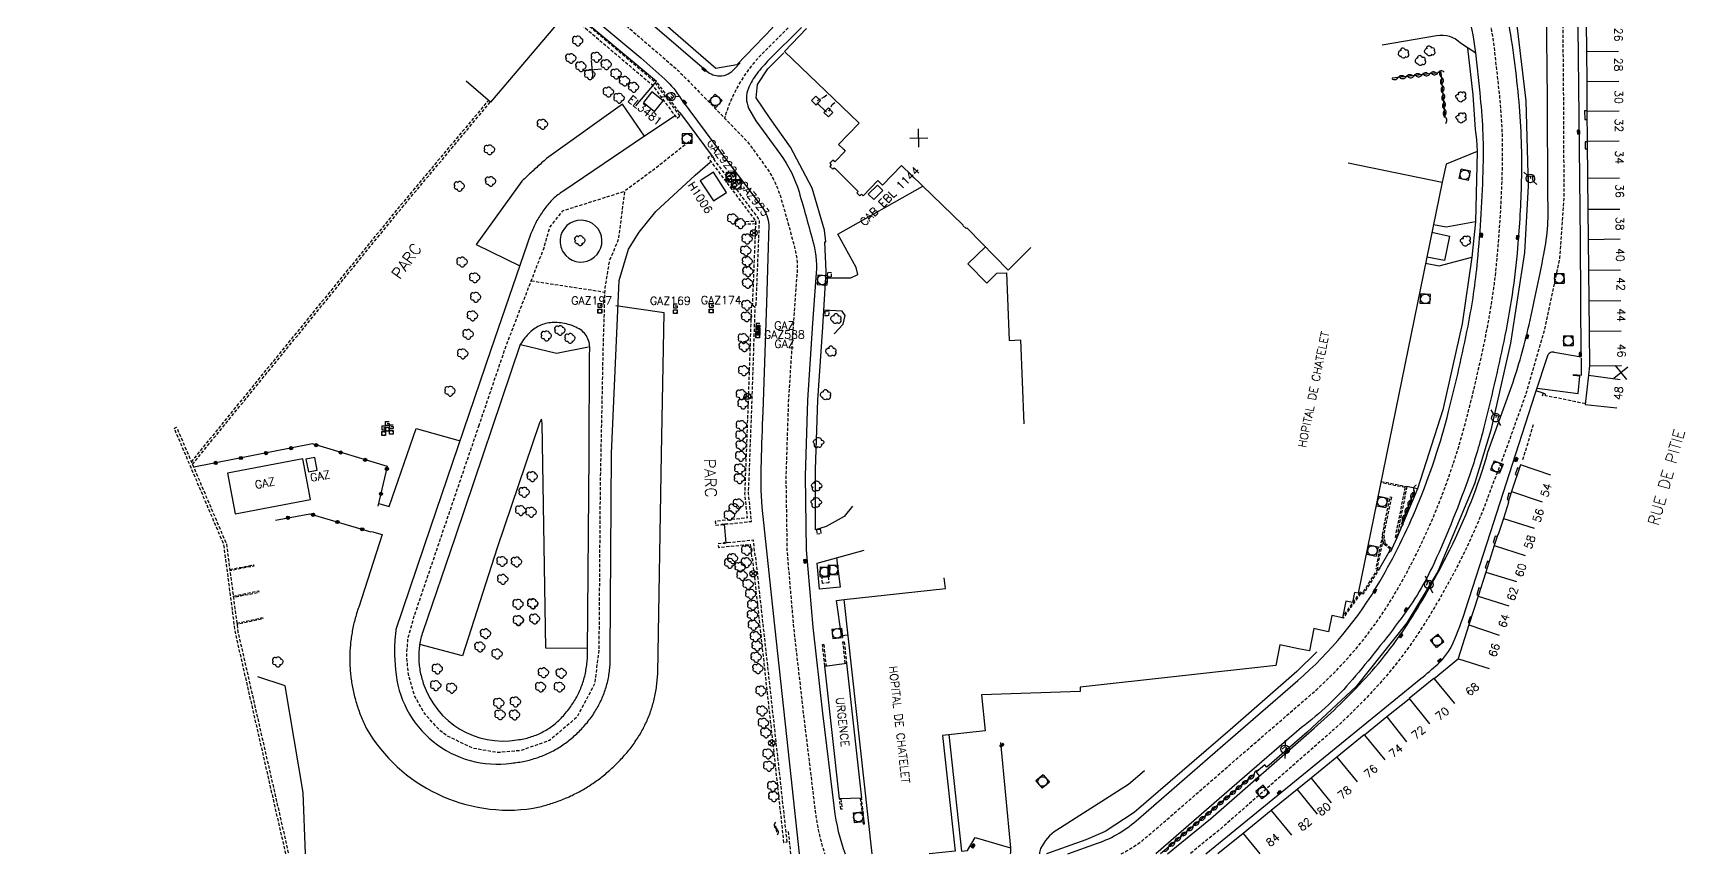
# Model space of a CAD drawing. Header units: millimetres. Extents: x 160000 to 161000, y 121000 to 122000.
# Drawn here: x 160486.1 to 160744.1, y 121000 to 121128.2 of the extents above; entities that cross this region are included whole.
import ezdxf
from ezdxf.enums import TextEntityAlignment as Align

# ---------------------------------------------------------------- set-up
doc = ezdxf.new("R2010")
doc.units = ezdxf.units.MM
doc.linetypes.add('DASHED', pattern=[0.75, 0.5, -0.25])
doc.layers.get('0').update_dxf_attribs({"linetype": 'CONTINUOUS'})
for name, color, linetype in [('W0001', 6, 'DASHED'), ('W0008', 7, 'CONTINUOUS'), ('W0100', 7, 'CONTINUOUS'), ('W0105', 7, 'CONTINUOUS'), ('W0112', 1, 'DASHED'), ('W0300', 7, 'CONTINUOUS'), ('W0302', 3, 'CONTINUOUS'), ('W0310', 3, 'CONTINUOUS'), ('W0322', 7, 'CONTINUOUS'), ('W0334', 7, 'CONTINUOUS'), ('W0400', 7, 'CONTINUOUS'), ('W0412', 7, 'CONTINUOUS'), ('W0420', 7, 'CONTINUOUS'), ('W0469', 7, 'CONTINUOUS'), ('W0471', 7, 'CONTINUOUS'), ('W0984', 7, 'CONTINUOUS'), ('W0989', 7, 'CONTINUOUS'), ('W0991', 7, 'CONTINUOUS'), ('W1102', 7, 'CONTINUOUS')]:
    doc.layers.add(name, color=color, linetype=linetype)
doc.styles.get("Standard").update_dxf_attribs({"font": 'romans.shx', "width": 0.85})

# ---------------------------------------------------------------- blocks, each defined once
blk = doc.blocks.new('T400')
for p, q in [((-0.15, 0.3), (0.15, 0.3)), ((-0.15, -0.25), (-0.15, 0.3)), ((-0.15, 0.15), (0.15, 0.15)), ((-0.15, 0), (0.15, 0)), ((0.15, 0.3), (0.15, -0.25)), ((-0.15, -0.15), (0.15, -0.15)), ((-0.15, -0.25), (-0.15, -0.3)), ((-0.15, -0.3), (0.15, -0.3)), ((0.15, -0.3), (0.15, -0.25))]:
    blk.add_line(p, q)
blk = doc.blocks.new('T420')
for p, q in [((0.75, 0.75), (-0.75, 0.75)), ((-0.75, 0.75), (-0.75, -0.75)), ((0.75, 0.75), (0.75, -0.75)), ((0.75, -0.75), (-0.75, -0.75))]:
    blk.add_line(p, q)
blk.add_ellipse((0, 0), major_axis=(-0.53, 0.53), ratio=1, start_param=3.926991, end_param=10.210176)
blk = doc.blocks.new('T471')
for p, q in [((-0.333334, 0.333334), (-0.333334, -0.333334)), ((-0.333334, 0.333334), (0.333334, 0.333334)), ((-0.333334, 0), (0, 0)), ((0.500001, 0.500001), (1.000002, 1.000002)), ((-0.500001, -0.500001), (-1.000002, -1.000002)), ((-0.333334, -0.333334), (0.333334, -0.333334))]:
    blk.add_line(p, q)
blk.add_ellipse((0, 0), major_axis=(0.471405, 0.471405), ratio=1, start_param=5.4977871438, end_param=11.780972451)
blk = doc.blocks.new('T300')
for p, q in [((-0.8, 0.51), (-0.86, 0.34)), ((-0.86, 0.34), (-0.86, 0.17)), ((-0.86, 0.17), (-0.74, 0.06)), ((-0.69, 0.63), (-0.8, 0.51)), ((-0.8, -0.06), (-0.74, 0.06)), ((-0.74, 0.06), (-0.69, 0.11)), ((-0.57, 0.69), (-0.69, 0.63)), ((-0.46, 0.69), (-0.57, 0.69)), ((-0.29, 0.63), (-0.46, 0.69)), ((-0.29, 0.63), (-0.17, 0.74)), ((-0.23, 0.57), (-0.29, 0.63)), ((-0.17, 0.74), (-0.06, 0.8)), ((-0.06, 0.8), (0.06, 0.8)), ((0.06, 0.8), (0.23, 0.74)), ((0.23, 0.74), (0.34, 0.63)), ((0.34, 0.63), (0.4, 0.51)), ((0.46, 0.46), (0.34, 0.46)), ((0.4, 0.51), (0.4, 0.46)), ((0.57, 0.4), (0.46, 0.46)), ((0.57, 0.4), (0.69, 0.29)), ((0.69, 0.29), (0.74, 0.17)), ((0.74, 0.06), (0.69, -0.17)), ((0.74, 0.17), (0.74, 0.06)), ((-0.8, -0.17), (-0.8, -0.06)), ((-0.8, -0.23), (-0.8, -0.17)), ((-0.74, -0.34), (-0.8, -0.23)), ((-0.69, -0.4), (-0.74, -0.34)), ((-0.51, -0.46), (-0.69, -0.4)), ((-0.4, -0.46), (-0.51, -0.46)), ((-0.4, -0.46), (-0.34, -0.46)), ((-0.34, -0.46), (-0.34, -0.4)), ((-0.34, -0.51), (-0.34, -0.46)), ((-0.29, -0.63), (-0.34, -0.51)), ((-0.17, -0.74), (-0.29, -0.63)), ((-0.06, -0.8), (-0.17, -0.74)), ((0.06, -0.8), (-0.06, -0.8)), ((0.17, -0.74), (0.06, -0.8)), ((0.23, -0.69), (0.17, -0.74)), ((0.29, -0.46), (0.23, -0.46)), ((0.29, -0.63), (0.23, -0.69)), ((0.46, -0.4), (0.29, -0.46)), ((0.34, -0.51), (0.29, -0.63)), ((0.34, -0.51), (0.34, -0.46)), ((0.57, -0.34), (0.46, -0.4)), ((0.63, -0.29), (0.57, -0.34)), ((0.69, -0.17), (0.63, -0.29))]:
    blk.add_line(p, q)
blk = doc.blocks.new('t112o')
at = {"color": 0, "linetype": 'Continuous'}
for p, q in [((-0.5, 0.5), (0.5, 0.5)), ((-0.5, -0.5), (-0.5, 0.5)), ((0.5, 0.5), (0.5, -0.5)), ((0.5, -0.5), (-0.5, -0.5))]:
    blk.add_line(p, q, dxfattribs=at)
blk = doc.blocks.new('t310o')
at = {"color": 0, "linetype": 'Continuous'}
for centre, start, end in [((-0.5, 0.38), 216.8699, 323.1304), ((0.5, -0.37), 36.8699, 143.1303)]:
    blk.add_arc(centre, 0.625, start, end, dxfattribs=at)
blk = doc.blocks.new('t991o')
at = {"color": 0, "linetype": 'Continuous'}
for p, q in [((-1, 1), (1, -1)), ((-1, -1), (1, 1))]:
    blk.add_line(p, q, dxfattribs=at)
blk = doc.blocks.new('t105o')
for p, q in [((-0.5, 0), (0.5, 0)), ((0.5, 0), (0.2, 0.1)), ((0.5, 0), (0.2, -0.1))]:
    blk.add_line(p, q)
blk = doc.blocks.new('t322o')
at = {"color": 0, "linetype": 'Continuous'}
for radius in [0.25, 0.15]:
    blk.add_circle((0, 0), radius, dxfattribs=at)
blk = doc.blocks.new('T412')
for p, q in [((-0.3, 1.2), (0.3, 1.2)), ((-0.3, 1.2), (-0.3, 0.6)), ((-0.3, 0.6), (0.3, 0.6)), ((-0.3, 0.3), (0.3, 0.3)), ((-0.3, -0.3), (-0.3, 0.3)), ((0, 0.9), (0.3, 0.9)), ((0.3, 0.9), (0.3, 0.6)), ((0.3, 0.3), (0.3, -0.3)), ((0.3, -0.3), (-0.3, -0.3))]:
    blk.add_line(p, q)
blk.add_ellipse((0, 0), major_axis=(0.212, 0.212), ratio=1, start_param=5.497787, end_param=11.780972)
blk = doc.blocks.new('T469')
at = {"color": 0, "linetype": 'Continuous', "flags": 128}
for points in [[(-0.35, 0.35), (0.35, -0.35)], [(-0.35, -0.35), (0.35, 0.35)]]:
    blk.add_lwpolyline(points, dxfattribs=at)
at = {"color": 0, "linetype": 'Continuous'}
blk.add_circle((0, 0), 0.5, dxfattribs=at)

msp = doc.modelspace()

# ---------------------------------------------------------------- linework, layer by layer
at = {"layer": 'W0001', "flags": 128}
for points in [[(160443.77, 121261.17), (160464.8, 121237.69), (160474.97, 121226.32), (160484.96, 121215.12), (160487.13, 121212.84), (160501.08, 121198.28), (160505.15, 121194.08, 0.033485), (160513.23, 121186, 0.000445), (160519.44, 121180.58), (160529.63, 121171.71), (160541.06, 121161.91), (160556.38, 121148.7), (160572.85, 121134.42), (160586.83, 121122.35), (160597.64, 121111.26), (160600.4, 121107.48, -0.085968), (160602.85, 121102.52, -0.007452), (160605.06, 121094.56, -0.093795), (160605.36, 121090.3), (160604.85, 121083.12), (160604.06, 121071.01), (160603.66, 121059), (160603.83, 121047.34), (160604.88, 121035.12), (160606.42, 121021.66), (160608.23, 121006.75, 0.050021), (160609.74, 121000, 0.145849)], [(160656.02, 121000, 0.064891), (160660.73, 121003.25), (160675.05, 121015.7), (160685.6, 121024.83, 0.082781), (160699.02, 121041.02, 0.034048), (160705.1, 121053.33, 0.034994), (160710.09, 121068.35, 0.013626), (160713.16, 121081.84, 0.025405), (160714.69, 121092.27, 0.017379), (160715.6, 121107.34, 0.034644), (160715.08, 121119.17), (160714.39, 121125.4, 0.06619), (160711.46, 121137.31, 0.023705), (160708.03, 121144.97, 0.009923)], [(160724.54, 121144.42), (160724.99, 121131.42), (160725.11, 121117.96), (160725.18, 121102.78), (160724.53, 121093.19), (160722.01, 121081.33), (160719.2, 121071.7), (160715.71, 121061.96), (160713.82, 121057.09, -0.030489), (160709.34, 121046.51, -0.024252), (160703.39, 121035.9, -0.04608), (160695.85, 121026, -0.027069), (160687.62, 121017.97), (160671.43, 121003.79), (160666.77, 121000)], [(160605.09, 121130.07), (160600.06, 121125.04, 0.127401), (160594.09, 121114.9, 0.063052)]]:
    msp.add_lwpolyline(points, format="xyb", dxfattribs=at)
for points in [[(160589.1, 121111.64), (160582.79, 121106.68), (160578.47, 121103.49)], [(160563.89, 121089.5), (160575.36, 121087.75)]]:
    msp.add_lwpolyline(points, dxfattribs=at)
msp.add_lwpolyline([(160555.7, 121066.81), (160559.97, 121079.36), (160565.89, 121094.67), (160566.78, 121097.83), (160568.82, 121100.45), (160578.47, 121103.49), (160577.49, 121095.96), (160576.07, 121092.57), (160575.38, 121088.38), (160575.09, 121079.02), (160574.65, 121057.67), (160574.51, 121039.92), (160574.45, 121031.94), (160573.79, 121026.55), (160571, 121021.33), (160566.75, 121017.71), (160562.23, 121016.14), (160558.64, 121015.83), (160554.75, 121016.51), (160550.69, 121018.45), (160549.52, 121019.37), (160547.14, 121022.03), (160545.63, 121024.76), (160544.7, 121028.07), (160544.43, 121030.97), (160544.64, 121033.67), (160545.62, 121037.17), (160547.59, 121042.96), (160549.66, 121049.06), (160552.91, 121058.61)], close=True, dxfattribs=at)
at = {"layer": 'W0008', "flags": 128}
for points in [[(160558.86, 121187.11), (160543.19, 121172.89), (160539.11, 121168.91, 0.207259), (160538.8, 121168.17, 0.228542), (160539.31, 121167.17), (160558.24, 121150.84), (160574.7, 121136.57), (160591.29, 121122.25, 0.179293), (160593.33, 121121.49, 0.238276), (160595.67, 121122.67), (160596.53, 121123.53)], [(160513.56, 121155.39), (160517.07, 121160.75), (160521.17, 121166.21), (160524.32, 121169.95, -0.180883), (160525.37, 121170.54, -0.236429), (160526.36, 121170.22), (160554.52, 121146.55), (160569.41, 121134.05), (160581.01, 121124.31), (160584.73, 121120.99, -0.074718), (160587.31, 121117.87), (160593.63, 121109.37), (160599.96, 121100.99, -0.147283), (160600.98, 121098.22), (160600.87, 121093.02), (160600.64, 121086.05), (160600.05, 121069.02, 0.000343), (160599.78, 121061.21, 0.024558), (160599.89, 121054.16), (160601.66, 121037.56), (160604.43, 121012.12), (160605.74, 121000, 0.083755)], [(160669.27, 121000), (160693.01, 121019.36), (160702.85, 121027.39, 0.012118), (160705.49, 121029.65, 0.106864), (160707.88, 121032.97, 0.025866), (160709.82, 121038.1), (160713.73, 121050.22), (160717.69, 121062.5), (160720.71, 121071.87), (160722.75, 121077.98, -0.250188), (160723.16, 121078.37, -0.13013), (160723.69, 121078.38), (160727.91, 121077.63), (160727.76, 121095.79), (160727.6, 121115.18), (160727.27, 121143.12), (160727.19, 121147.28, 0.087624), (160726.6, 121150.24), (160725.23, 121155.91)], [(160647.69, 121000), (160652.36, 121001.67, 0.098125), (160658.74, 121005.49), (160673.09, 121017.97), (160683.64, 121027.1, 0.082781), (160696.43, 121042.53, 0.034048), (160702.33, 121054.47, 0.034994), (160707.19, 121069.09, 0.013626), (160710.22, 121082.43, 0.025405), (160711.7, 121092.56, 0.017379), (160712.6, 121107.41, 0.034661), (160712.09, 121118.83), (160711.41, 121125.08, 0.06619), (160708.66, 121136.22, 0.025907)], [(160713.33, 121062.73), (160716.84, 121072.54, 0.029455), (160719.58, 121081.89, 0.008506), (160722.07, 121093.67, 0.062414), (160722.68, 121102.7), (160722.61, 121117.94), (160722.49, 121132.1, 0.123507), (160721.84, 121134.6, 0.25668), (160719.56, 121136.06, 0.208153), (160716.97, 121135.13, 0.192559), (160715.98, 121133.01), (160716.45, 121130.31, -0.020017), (160718.13, 121117.47, -0.028989), (160718.54, 121105.04, -0.015178), (160717.95, 121094.66, -0.030269), (160715.79, 121080.04, -0.009743), (160712.7, 121066.65, -0.022373), (160710.49, 121059.26, -0.023598), (160704.92, 121045.43, -0.053234), (160699.78, 121036.78, -0.015335), (160692.15, 121027.22, -0.055574), (160684.22, 121019.74), (160675.29, 121012.02), (160661.44, 121000, 0.188735)], [(160606.09, 121129.06), (160601.06, 121124.04, 0.033285), (160599.13, 121121.83, 0.063052), (160597.81, 121119.56, 0.207626), (160597.84, 121116.46), (160598.99, 121114.5), (160602.82, 121109.24, -0.085968), (160605.72, 121103.37, -0.007452), (160607.96, 121095.32, -0.092511), (160608.35, 121090.02), (160607.84, 121082.91), (160607.05, 121070.86), (160606.66, 121058.97), (160606.83, 121047.49), (160607.86, 121035.41), (160609.4, 121022.01), (160611.2, 121007.11, 0.057952), (160612.92, 121000, 0.144504)], [(160586.36, 121115.27), (160581.57, 121112.11), (160568.84, 121103.46), (160568.64, 121103.33), (160568.43, 121103.2), (160568.23, 121103.05), (160568.04, 121102.91), (160567.85, 121102.76), (160567.66, 121102.6), (160567.48, 121102.44), (160567.3, 121102.28), (160567.13, 121102.11), (160566.96, 121101.93), (160566.79, 121101.75), (160566.63, 121101.57), (160566.47, 121101.38), (160566.31, 121101.19), (160566.15, 121100.99), (160566, 121100.79), (160565.85, 121100.59), (160565.71, 121100.39), (160565.57, 121100.18), (160565.43, 121099.97), (160565.29, 121099.76), (160565.16, 121099.55), (160565.03, 121099.34), (160564.91, 121099.12), (160564.78, 121098.91), (160564.67, 121098.69), (160564.55, 121098.47), (160564.44, 121098.24), (160564.33, 121098.02), (160564.23, 121097.79), (160564.12, 121097.56), (160564.03, 121097.33), (160563.93, 121097.1), (160563.84, 121096.87), (160557.6, 121078.7), (160548.16, 121051.03), (160542.75, 121035.05), (160542.72, 121034.8), (160542.69, 121034.55), (160542.66, 121034.29), (160542.64, 121034.04), (160542.61, 121033.78), (160542.59, 121033.53), (160542.58, 121033.28), (160542.56, 121033.02), (160542.55, 121032.77), (160542.54, 121032.52), (160542.53, 121032.27), (160542.53, 121032.02), (160542.53, 121031.77), (160542.53, 121031.51), (160542.53, 121031.26), (160542.54, 121031.01), (160542.55, 121030.76), (160542.56, 121030.51), (160542.57, 121030.26), (160542.59, 121030.02), (160542.61, 121029.77), (160542.63, 121029.52), (160542.65, 121029.27), (160542.68, 121029.02), (160542.71, 121028.77, 0.435655), (160560.8, 121014.18), (160561.07, 121014.21), (160561.33, 121014.24), (160561.59, 121014.27), (160561.85, 121014.31), (160562.11, 121014.35), (160562.36, 121014.4), (160562.62, 121014.45), (160562.87, 121014.5), (160563.12, 121014.55), (160563.37, 121014.61), (160563.62, 121014.67), (160563.86, 121014.74), (160564.11, 121014.81), (160564.35, 121014.88), (160564.59, 121014.96), (160564.83, 121015.03), (160565.06, 121015.12), (160565.3, 121015.2), (160565.53, 121015.29), (160565.76, 121015.38), (160565.99, 121015.48), (160566.22, 121015.58), (160566.45, 121015.68), (160566.67, 121015.78), (160566.9, 121015.89), (160567.12, 121016), (160567.34, 121016.12), (160567.55, 121016.24), (160567.77, 121016.36), (160567.98, 121016.49), (160568.2, 121016.62), (160568.41, 121016.75), (160568.62, 121016.88), (160568.82, 121017.02), (160569.03, 121017.17), (160569.23, 121017.31), (160569.43, 121017.46), (160569.64, 121017.61), (160569.83, 121017.77), (160570.03, 121017.93), (160570.23, 121018.09), (160570.42, 121018.26), (160570.61, 121018.43), (160570.8, 121018.6), (160570.99, 121018.77), (160571.18, 121018.95), (160571.36, 121019.14), (160571.54, 121019.32), (160571.72, 121019.51), (160571.9, 121019.7), (160572.08, 121019.9), (160572.26, 121020.1), (160572.43, 121020.3), (160572.6, 121020.5), (160572.77, 121020.71), (160572.93, 121020.92), (160573.09, 121021.12), (160573.24, 121021.33), (160573.39, 121021.54), (160573.54, 121021.75), (160573.68, 121021.97), (160573.82, 121022.18), (160573.95, 121022.4), (160574.08, 121022.61), (160574.21, 121022.83), (160574.33, 121023.05), (160574.45, 121023.27), (160574.57, 121023.5), (160574.68, 121023.72), (160574.79, 121023.94), (160574.89, 121024.17), (160574.99, 121024.4), (160575.09, 121024.63), (160575.18, 121024.86), (160575.27, 121025.09), (160575.35, 121025.32), (160575.43, 121025.56), (160575.51, 121025.79), (160575.58, 121026.03), (160575.65, 121026.27), (160575.72, 121026.51), (160575.78, 121026.75), (160575.84, 121027), (160575.89, 121027.24), (160575.94, 121027.49), (160575.99, 121027.73), (160576.03, 121027.98), (160576.07, 121028.23), (160576.1, 121028.48), (160576.13, 121028.73), (160576.16, 121028.99), (160576.18, 121029.24), (160576.2, 121029.5), (160576.21, 121029.76), (160576.23, 121030.02), (160576.23, 121030.28), (160576.24, 121030.54), (160576.24, 121030.8), (160576.23, 121031.07), (160576.22, 121031.33), (160576.42, 121062.54), (160577.6, 121089.55), (160579.1, 121094.46), (160580.73, 121097.08), (160583.36, 121100.31), (160589.5, 121105.99), (160591.84, 121108.02)], [(160538.92, 121050.35), (160540.58, 121049.89), (160536.94, 121038.56), (160536.85, 121038.31), (160536.77, 121038.06), (160536.69, 121037.81), (160536.61, 121037.56), (160536.54, 121037.31), (160536.47, 121037.06), (160536.4, 121036.81), (160536.33, 121036.56), (160536.27, 121036.31), (160536.2, 121036.06), (160536.14, 121035.81), (160536.09, 121035.56), (160536.04, 121035.31), (160535.98, 121035.06), (160535.94, 121034.8), (160535.89, 121034.55), (160535.85, 121034.3), (160535.81, 121034.05), (160535.77, 121033.8), (160535.74, 121033.55), (160535.71, 121033.3), (160535.68, 121033.05), (160535.65, 121032.8), (160535.63, 121032.55), (160535.61, 121032.3), (160535.59, 121032.05), (160535.57, 121031.8), (160535.56, 121031.55), (160535.55, 121031.3), (160535.54, 121031.05), (160535.54, 121030.8), (160535.54, 121030.55), (160535.54, 121030.3), (160535.54, 121030.05), (160535.55, 121029.8), (160535.55, 121029.55), (160535.57, 121029.3), (160535.58, 121029.05), (160535.6, 121028.79), (160535.62, 121028.54), (160535.64, 121028.29), (160535.66, 121028.04), (160535.69, 121027.79), (160535.72, 121027.54), (160535.76, 121027.29), (160535.79, 121027.04), (160535.83, 121026.79), (160535.87, 121026.54), (160535.92, 121026.29), (160535.96, 121026.04), (160536.01, 121025.79), (160536.06, 121025.54), (160536.12, 121025.29), (160536.18, 121025.04), (160536.24, 121024.79), (160536.3, 121024.54), (160536.37, 121024.29), (160536.43, 121024.04), (160536.5, 121023.79), (160536.58, 121023.54), (160536.66, 121023.29), (160536.73, 121023.04), (160536.82, 121022.79), (160536.9, 121022.54), (160536.99, 121022.29), (160537.08, 121022.04), (160537.17, 121021.79), (160537.27, 121021.55), (160537.36, 121021.3), (160537.46, 121021.06), (160537.57, 121020.82), (160537.67, 121020.58), (160537.78, 121020.35), (160537.89, 121020.11), (160538, 121019.88), (160538.11, 121019.65, 0.308736), (160564.2, 121007.14), (160564.46, 121007.19), (160564.72, 121007.25), (160564.97, 121007.31), (160565.23, 121007.37), (160565.48, 121007.43), (160565.73, 121007.5), (160565.98, 121007.56), (160566.23, 121007.63), (160566.48, 121007.71), (160566.73, 121007.78), (160566.97, 121007.86), (160567.21, 121007.94), (160567.46, 121008.02), (160567.7, 121008.1), (160567.94, 121008.18), (160568.18, 121008.27), (160568.42, 121008.36), (160568.65, 121008.45), (160568.89, 121008.55), (160569.12, 121008.64), (160569.35, 121008.74), (160569.58, 121008.84), (160569.81, 121008.94), (160570.04, 121009.05), (160570.27, 121009.15), (160570.5, 121009.26), (160570.72, 121009.37), (160570.94, 121009.49), (160571.17, 121009.6), (160571.39, 121009.72), (160571.61, 121009.84), (160571.82, 121009.96), (160572.04, 121010.09), (160572.26, 121010.21), (160572.47, 121010.34), (160572.68, 121010.47), (160572.89, 121010.61), (160573.11, 121010.74), (160573.31, 121010.88), (160573.52, 121011.02), (160573.73, 121011.16), (160573.93, 121011.3), (160574.14, 121011.45), (160574.34, 121011.6), (160574.54, 121011.75), (160574.74, 121011.9), (160574.94, 121012.06), (160575.14, 121012.21), (160575.33, 121012.37), (160575.53, 121012.53), (160575.72, 121012.7), (160575.91, 121012.86), (160576.1, 121013.03), (160576.29, 121013.2), (160576.48, 121013.37), (160576.67, 121013.55), (160576.86, 121013.73), (160577.04, 121013.9), (160577.22, 121014.09), (160577.4, 121014.27), (160577.59, 121014.45), (160577.76, 121014.64), (160577.94, 121014.83), (160578.12, 121015.02), (160578.29, 121015.22), (160578.47, 121015.41), (160578.64, 121015.61), (160578.81, 121015.81), (160578.98, 121016.02), (160579.15, 121016.22), (160579.32, 121016.43), (160579.48, 121016.64), (160579.64, 121016.85), (160579.79, 121017.06), (160579.95, 121017.27), (160580.09, 121017.48), (160580.24, 121017.7), (160580.38, 121017.91), (160580.52, 121018.13), (160580.66, 121018.34), (160580.8, 121018.56), (160580.93, 121018.78), (160581.05, 121019), (160581.18, 121019.23), (160581.3, 121019.45), (160581.42, 121019.67), (160581.54, 121019.9), (160581.65, 121020.13), (160581.76, 121020.35), (160581.87, 121020.58), (160581.97, 121020.81), (160582.07, 121021.05), (160582.17, 121021.28), (160582.26, 121021.51), (160582.35, 121021.75), (160582.44, 121021.98), (160582.52, 121022.22), (160582.61, 121022.46), (160582.69, 121022.7), (160582.76, 121022.94), (160582.83, 121023.18), (160582.9, 121023.43), (160582.97, 121023.67), (160583.03, 121023.92), (160583.1, 121024.17), (160583.15, 121024.41), (160583.21, 121024.66), (160583.26, 121024.91), (160583.31, 121025.17), (160583.35, 121025.42), (160583.39, 121025.67), (160583.43, 121025.93), (160583.47, 121026.19), (160583.5, 121026.44), (160583.53, 121026.7), (160583.56, 121026.96), (160583.58, 121027.22), (160583.6, 121027.49), (160583.62, 121027.75), (160583.64, 121028.02), (160583.65, 121028.28), (160584.22, 121062.44), (160584.63, 121084.52), (160577.09, 121085.6)], [(160663.29, 121000), (160670.01, 121005.47), (160686.17, 121019.62, 0.027069), (160694.23, 121027.49, 0.04608), (160701.53, 121037.07, 0.024252), (160707.37, 121047.49, 0.044489), (160713.33, 121062.73, -0.932814)]]:
    msp.add_lwpolyline(points, format="xyb", dxfattribs=at)
for points in [[(160581.56, 121112.1), (160578.15, 121117.07), (160566.27, 121108.58), (160566.08, 121108.41), (160565.89, 121108.24), (160565.7, 121108.07), (160565.51, 121107.9), (160565.32, 121107.72), (160565.13, 121107.55), (160564.94, 121107.38), (160564.75, 121107.21), (160564.56, 121107.04), (160564.37, 121106.87), (160564.18, 121106.69), (160563.99, 121106.52), (160563.8, 121106.35), (160563.61, 121106.18), (160563.41, 121106), (160563.22, 121105.81), (160563.02, 121105.63), (160562.82, 121105.45), (160562.63, 121105.27), (160562.43, 121105.08), (160555.26, 121095.16), (160562.12, 121091.86)], [(160562.19, 121079.55), (160567.84, 121078.18), (160572.82, 121079.18)], [(160572.61, 121032.06), (160566.18, 121032.11), (160565.61, 121067.28), (160565.49, 121067.89), (160565.16, 121067.3), (160558.59, 121047.79), (160553.13, 121030.93), (160546.5, 121032.73)], [(160540.08, 121054.74), (160541.72, 121054.25), (160545.89, 121066.46), (160552.79, 121064.52)]]:
    msp.add_lwpolyline(points, dxfattribs=at)
for points in [[(160568.91, 121093.93, 13.768572), (160568.52, 121094.79, 0.072629)], [(160561.71, 121017.81), (160561.97, 121017.85), (160562.22, 121017.89), (160562.48, 121017.93), (160562.73, 121017.99), (160562.98, 121018.04), (160563.23, 121018.1), (160563.47, 121018.17), (160563.71, 121018.24), (160563.95, 121018.32), (160564.19, 121018.4), (160564.42, 121018.48), (160564.65, 121018.57), (160564.88, 121018.67), (160565.11, 121018.77), (160565.33, 121018.87), (160565.55, 121018.98), (160565.77, 121019.1), (160565.99, 121019.21), (160566.2, 121019.34), (160566.41, 121019.47), (160566.62, 121019.6), (160566.82, 121019.74), (160567.03, 121019.88), (160567.23, 121020.03), (160567.42, 121020.18), (160567.62, 121020.34), (160567.81, 121020.51), (160568, 121020.67), (160568.19, 121020.85), (160568.37, 121021.02), (160568.56, 121021.21), (160568.73, 121021.39), (160568.91, 121021.58), (160569.09, 121021.78), (160569.26, 121021.98), (160569.42, 121022.18), (160569.59, 121022.39), (160569.75, 121022.59), (160569.9, 121022.8), (160570.05, 121023.01), (160570.2, 121023.22), (160570.34, 121023.43), (160570.48, 121023.64), (160570.61, 121023.86), (160570.74, 121024.07), (160570.86, 121024.29), (160570.99, 121024.51), (160571.1, 121024.73), (160571.21, 121024.95), (160571.32, 121025.18), (160571.43, 121025.4), (160571.53, 121025.63), (160571.62, 121025.86), (160571.71, 121026.09), (160571.8, 121026.32), (160571.88, 121026.55), (160571.96, 121026.79), (160572.04, 121027.02), (160572.11, 121027.26), (160572.18, 121027.5), (160572.24, 121027.74), (160572.3, 121027.98), (160572.35, 121028.23), (160572.4, 121028.47), (160572.44, 121028.72), (160572.49, 121028.97), (160572.52, 121029.22), (160572.56, 121029.47), (160572.58, 121029.72), (160572.61, 121029.98), (160572.63, 121030.23), (160572.65, 121030.49), (160572.66, 121030.75), (160572.66, 121031.01), (160572.67, 121031.27), (160572.67, 121031.54), (160572.95, 121062.39), (160573, 121078.19), (160573.03, 121078.51), (160573.04, 121078.82), (160573.03, 121079.12), (160573.01, 121079.4), (160572.97, 121079.68), (160572.91, 121079.94), (160572.83, 121080.2), (160572.74, 121080.44), (160572.63, 121080.67), (160572.51, 121080.89), (160572.36, 121081.1), (160572.2, 121081.3), (160572.02, 121081.49), (160571.82, 121081.67), (160571.61, 121081.83), (160571.38, 121081.99), (160571.13, 121082.13), (160570.87, 121082.27), (160570.58, 121082.39), (160570.28, 121082.5), (160569.98, 121082.6), (160569.68, 121082.69), (160569.38, 121082.77), (160569.08, 121082.83), (160568.79, 121082.89), (160568.51, 121082.93), (160568.23, 121082.96), (160567.95, 121082.98), (160567.68, 121082.99), (160567.41, 121082.99), (160567.14, 121082.98), (160566.88, 121082.96), (160566.63, 121082.92), (160566.37, 121082.87), (160566.12, 121082.82), (160565.88, 121082.75), (160565.64, 121082.67), (160565.4, 121082.57), (160565.17, 121082.47), (160564.94, 121082.36), (160564.72, 121082.23), (160564.5, 121082.09), (160564.28, 121081.95), (160564.07, 121081.79), (160563.86, 121081.62), (160563.66, 121081.43), (160563.46, 121081.24), (160563.26, 121081.03), (160563.07, 121080.82), (160562.88, 121080.59), (160562.7, 121080.35), (160562.52, 121080.1), (160562.35, 121079.84), (160562.17, 121079.57), (160551.98, 121049.49), (160546.93, 121034.68), (160546.85, 121034.43), (160546.78, 121034.18), (160546.71, 121033.93), (160546.65, 121033.68), (160546.59, 121033.43), (160546.54, 121033.18), (160546.49, 121032.93), (160546.45, 121032.68), (160546.41, 121032.43), (160546.38, 121032.18), (160546.36, 121031.93), (160546.34, 121031.68), (160546.32, 121031.42), (160546.31, 121031.17), (160546.31, 121030.92), (160546.31, 121030.67), (160546.32, 121030.41), (160546.33, 121030.16), (160546.35, 121029.91), (160546.37, 121029.65), (160546.4, 121029.4), (160546.43, 121029.15), (160546.47, 121028.89), (160546.51, 121028.64), (160546.56, 121028.38), (160546.61, 121028.13), (160546.67, 121027.87), (160546.74, 121027.62), (160546.8, 121027.37), (160546.88, 121027.12), (160546.95, 121026.88), (160547.03, 121026.63, 0.370249)]]:
    msp.add_lwpolyline(points, format="xyb", close=True, dxfattribs=at)
at = {"layer": 'W0100'}
for points in [[(160601.83, 121133.3), (160599.61, 121130.98), (160601.61, 121129.06), (160596.02, 121123.25), (160592.74, 121122.66), (160586.04, 121128.44), (160583.86, 121130.36), (160581.76, 121132.19), (160577.41, 121135.98), (160573.61, 121139.29), (160569.7, 121142.63), (160565.9, 121145.95), (160562.64, 121148.77), (160559.1, 121151.81), (160554.48, 121155.84), (160550.38, 121159.31), (160547.81, 121161.51), (160543.15, 121165.52), (160539.43, 121168.75), (160543.18, 121172.61), (160545.81, 121174.88)], [(160580.24, 121116.8), (160583.45, 121120.64), (160569.87, 121131.99), (160561.22, 121139.22), (160556.6, 121143.02), (160553.47, 121145.62), (160550.24, 121148.32), (160547.12, 121150.92), (160543.68, 121153.82), (160540.47, 121156.51), (160537.25, 121159.24), (160533.96, 121162.03), (160524.97, 121169.52), (160519.1, 121162.53), (160514.2, 121154.91)], [(160733.62, 121143.77), (160729.11, 121143.77), (160728.75, 121143.67), (160728.62, 121143.36), (160728.63, 121139.2), (160728.67, 121134.64), (160728.69, 121129.95), (160728.73, 121125.31), (160728.77, 121120.61), (160728.8, 121116.01), (160728.82, 121111.33), (160728.89, 121105.53), (160728.91, 121100.67), (160728.98, 121095.95), (160729.04, 121091.15), (160729.1, 121086.36), (160729.16, 121081.63), (160729.2, 121076.22), (160729.01, 121074.74), (160728.5, 121070.21), (160733.47, 121069.65)], [(160606.9, 121128.91), (160603.44, 121125.3), (160613.68, 121115.49), (160615.11, 121114.11), (160611.9, 121110.77), (160612.65, 121110.04), (160612.94, 121109.75), (160611.29, 121108.06), (160611, 121108.35), (160610.53, 121107.87), (160610.75, 121107.61), (160610.52, 121107.37), (160610.98, 121106.91), (160611.21, 121107.15), (160611.4, 121106.97), (160614.82, 121103.62), (160614.98, 121103.47), (160614.74, 121103.23), (160615.21, 121102.79), (160615.45, 121103.04), (160615.71, 121102.79), (160618.03, 121105.18), (160618.78, 121104.45), (160621.74, 121107.51), (160631.3, 121098.23), (160631.34, 121098.18), (160631.3, 121098.13), (160631.81, 121097.69), (160631.91, 121097.79), (160632.07, 121097.63), (160638.37, 121091.18), (160641.94, 121094.68)], [(160691.47, 121107.9), (160706.16, 121104.91), (160693.08, 121040.71), (160692.5, 121040.83), (160692.18, 121039.26), (160691.14, 121039.47), (160690.61, 121036.87), (160688.94, 121037.21), (160688.43, 121034.71), (160686.75, 121035.05), (160686.14, 121035.18), (160685.44, 121031.71), (160683.76, 121032.05), (160680.84, 121032.65), (160680.19, 121029.45), (160649.61, 121026.05), (160649.64, 121025.38), (160634.2, 121024.85), (160634.81, 121019.25), (160628.14, 121018.52), (160630.13, 121000.44), (160626.03, 121000)], [(160634.82, 121094.82), (160632.11, 121092.17), (160635.04, 121089.14), (160636.62, 121090.68), (160638.12, 121090.73), (160638.52, 121080.19), (160640.3, 121080.26), (160640.82, 121067.15)], [(160723.15, 121059.14), (160718.41, 121060.75), (160717.01, 121056.62), (160716.47, 121054.91), (160716.53, 121054.86), (160715.76, 121052.38), (160714.95, 121049.86), (160714.85, 121049.89), (160714.29, 121048.17), (160713, 121044.01), (160711.81, 121040.23), (160710.33, 121035.76), (160708.67, 121030.5), (160708.74, 121030.48), (160704.92, 121027.37), (160704.86, 121027.4), (160701, 121024.25), (160701.04, 121024.19), (160697.53, 121021.42), (160694.03, 121018.54), (160693.98, 121018.6), (160689.73, 121015.12), (160685.69, 121011.84), (160683.51, 121010.07), (160679.48, 121006.8), (160675.08, 121003.2), (160671.16, 121000)], [(160617.15, 121000), (160612.77, 121039.74), (160628.58, 121041.43), (160628.41, 121043.11)]]:
    msp.add_lwpolyline(points, dxfattribs=at)
at = {"layer": 'W0100', "flags": 128}
for points in [[(160566.67, 121128.16), (160557.5, 121117.41), (160553.7, 121120.66)], [(160594.34, 121048.6), (160594.09, 121051.49)]]:
    msp.add_lwpolyline(points, dxfattribs=at)
for points in [[(160583.12, 121115.96), (160584.47, 121117.58), (160582.75, 121119.02), (160581.4, 121117.36)], [(160592.35, 121101.98), (160594.41, 121103.3), (160592.37, 121106.47), (160590.3, 121105.12)], [(160529.42, 121055.34), (160528.21, 121061.71), (160516.45, 121059.48), (160517.65, 121053.12)], [(160530.47, 121059.92), (160530.07, 121061.9), (160528.68, 121061.63), (160529.08, 121059.65)]]:
    msp.add_lwpolyline(points, close=True, dxfattribs=at)
at = {"layer": 'W0100'}
for points in [[(160617.95, 121104.46), (160616.53, 121103.05), (160617.38, 121102.21), (160618.8, 121103.62)], [(160615.49, 121008.69), (160612.06, 121008.59), (160609.75, 121029.33), (160613.13, 121029.78)]]:
    msp.add_lwpolyline(points, close=True, dxfattribs=at)
at = {"layer": 'W0112', "flags": 128}
for points in [[(160587.13, 121115.23), (160583.16, 121120.57), (160569.84, 121131.88), (160569.45, 121131.42), (160582.72, 121120.16), (160586.65, 121114.87)], [(160599.02, 121085.69), (160599.55, 121099.03), (160591.97, 121109.09), (160591.49, 121108.72), (160598.94, 121098.84), (160598.42, 121085.71)], [(160598.95, 121098.38), (160597.3, 121098.31), (160597.28, 121098.77), (160598.93, 121098.84)]]:
    msp.add_lwpolyline(points, close=True, dxfattribs=at)
at = {"layer": 'W0112'}
for points in [[(160602.99, 121124.74), (160603.49, 121125.26)], [(160587.4, 121115.4), (160587.08, 121115.83), (160587.04, 121115.79), (160583.45, 121120.64)], [(160608.61, 121117.68), (160609.66, 121118.24), (160610.27, 121118.75)], [(160610.38, 121115.98), (160610.91, 121117.02), (160611.54, 121117.53)], [(160592.46, 121108.44), (160592.53, 121108.5), (160592.19, 121108.96)], [(160728.51, 121070.32), (160722.33, 121071.56), (160722.33, 121071.82), (160721.97, 121071.96), (160721.81, 121071.48)], [(160720.4, 121067.03), (160718.75, 121061.56)], [(160696.64, 121058.18), (160700.66, 121057.37), (160699.07, 121049.38), (160698.87, 121049.42), (160700.42, 121057.21), (160696.6, 121057.98)], [(160696.85, 121049.79), (160695.8, 121044.59), (160696.12, 121044.52), (160693.72, 121040.78), (160693.35, 121040.88), (160690.66, 121037.11)], [(160696.93, 121049.19), (160696.03, 121044.74), (160696.44, 121044.66), (160693.81, 121040.55), (160693.43, 121040.65), (160690.71, 121036.84), (160690.62, 121036.92)], [(160609.75, 121029.33), (160609.39, 121032.7), (160609.59, 121032.72), (160609.94, 121029.36)], [(160612.93, 121029.75), (160612.57, 121033.12), (160612.77, 121033.14), (160613.13, 121029.78)], [(160612.26, 121008.6), (160612.44, 121006.99), (160612.24, 121006.97), (160612.06, 121008.59)], [(160615.29, 121008.69), (160615.73, 121004.7), (160615.93, 121004.72), (160615.49, 121008.69)], [(160604.44, 121000), (160604.06, 121003.71)]]:
    msp.add_lwpolyline(points, dxfattribs=at)
at = {"layer": 'W0112', "flags": 128}
for points in [[(160510.97, 121060.83), (160515.18, 121066.01), (160543.39, 121100.55), (160557.5, 121117.41), (160557.19, 121117.67), (160543.07, 121100.81), (160514.87, 121066.27), (160510.79, 121061.25)], [(160525.56, 121000), (160517.67, 121034.62), (160515.88, 121048.3), (160508.13, 121066.46), (160508.5, 121066.62), (160516.27, 121048.41), (160518.07, 121034.7), (160525.98, 121000)], [(160516.8, 121044.41), (160520.52, 121045.16), (160520.56, 121044.96), (160516.82, 121044.2)], [(160517.34, 121040.25), (160521.29, 121041.08), (160521.34, 121040.84), (160517.37, 121040.01)], [(160517.9, 121036.02), (160521.92, 121036.91), (160521.96, 121036.73), (160517.92, 121035.84)]]:
    msp.add_lwpolyline(points, dxfattribs=at)
at = {"layer": 'W0112'}
for points in [[(160610.11, 121090.14), (160610.77, 121090.1), (160610.81, 121090.75), (160610.15, 121090.79)], [(160609.72, 121084.09), (160610.38, 121084.05), (160610.42, 121084.72), (160609.76, 121084.76)], [(160698.25, 121055.73), (160697.04, 121049.83), (160697.23, 121048.52), (160698.3, 121047.66), (160698.07, 121047.05), (160697.89, 121047.12), (160698.06, 121047.6), (160697.04, 121048.41), (160696.84, 121049.84), (160698.06, 121055.77)], [(160608.49, 121050.01), (160609.15, 121050.05), (160609.11, 121050.69), (160608.45, 121050.65)], [(160609.29, 121043.23), (160610.28, 121043.31), (160610.39, 121042.32), (160609.4, 121042.24)]]:
    msp.add_lwpolyline(points, close=True, dxfattribs=at)
at = {"layer": 'W0112', "flags": 128}
for points in [[(160592.68, 121051.33), (160598.28, 121051.93), (160597.83, 121056.25), (160598.3, 121068.58), (160598.46, 121073.16, 0.000133), (160598.46, 121073.16), (160598.87, 121085.33), (160598.41, 121085.72), (160598.28, 121085.7), (160597.85, 121073.18), (160597.69, 121068.6), (160597.22, 121056.23), (160597.62, 121052.47), (160592.61, 121051.93)], [(160603.87, 121001.87), (160601.31, 121025.05, 0.000121), (160601.31, 121025.05), (160598.95, 121046.42), (160598.87, 121046.46), (160598.6, 121048.98), (160593.08, 121048.42), (160593.14, 121047.87), (160598.11, 121048.37), (160598.35, 121046.09), (160598.43, 121046.06), (160600.76, 121024.99), (160603.31, 121001.81)]]:
    msp.add_lwpolyline(points, format="xyb", close=True, dxfattribs=at)
at = {"layer": 'W0302', "flags": 128}
msp.add_lwpolyline([(160528.62, 121000), (160528.27, 121009.59), (160525.47, 121026.25), (160521.17, 121027.67)], dxfattribs=at)
at = {"layer": 'W0310'}
for points in [[(160706.63, 121115.08), (160706.01, 121122.05), (160698.35, 121121.12)], [(160701.78, 121056.66), (160699.78, 121051.43)], [(160676.81, 121012.4), (160662.17, 121000)]]:
    msp.add_lwpolyline(points, dxfattribs=at)
at = {"layer": 'W0310', "flags": 128}
msp.add_lwpolyline([(160602.25, 121003.41), (160602.11, 121004.39)], dxfattribs=at)
at = {"layer": 'W0322', "flags": 128}
for points in [[(160539.97, 121054.3), (160541.43, 121060.5), (160529.7, 121064.02), (160511.16, 121060.39)], [(160523.92, 121052.14), (160529.28, 121053.13), (160538.81, 121050.3)]]:
    msp.add_lwpolyline(points, dxfattribs=at)
at = {"layer": 'W0334'}
for points in [[(160722.49, 121132.18), (160721.44, 121132), (160720.94, 121133.87), (160719.43, 121134.93), (160717.51, 121134.13), (160717.13, 121132.3), (160717.89, 121128.97), (160719.25, 121117.6), (160719.63, 121104.34), (160719.02, 121093.94), (160716.87, 121079.74), (160713.79, 121066.2), (160711.21, 121057.79), (160705.49, 121044.11), (160700.67, 121036.09), (160692.73, 121026.17), (160685.11, 121019.02), (160678.81, 121013.54), (160678.48, 121013.93), (160677.11, 121012.78), (160677.63, 121012.15)], [(160614.06, 121054.29), (160612.75, 121052.7), (160609.95, 121051.14), (160608.27, 121050.63), (160608.27, 121060.01), (160608.64, 121070.84), (160609.43, 121082.28), (160609.97, 121090.97), (160609.75, 121095.6), (160609.88, 121095.61), (160609.69, 121097.42), (160607.78, 121103.99), (160604.36, 121110.36), (160601.2, 121114.84), (160599.03, 121118.08), (160599.23, 121120.17), (160600.86, 121122.61), (160602.99, 121124.74)], [(160710.16, 121125.82), (160710.98, 121118.55), (160711.33, 121113.14), (160711.56, 121111.58), (160711.64, 121109.67), (160711.36, 121098.69), (160710.82, 121093.19), (160709.28, 121082.76), (160706.26, 121069.37), (160702.31, 121057.01), (160699.07, 121049.38), (160698.3, 121047.66)], [(160610.03, 121115.86), (160608.5, 121117.3)], [(160592.19, 121108.96), (160587.4, 121115.4)], [(160728.8, 121116.02), (160728.43, 121116.02), (160728.45, 121114.7), (160728.81, 121114.7)], [(160711.64, 121109.67), (160706.82, 121107.71), (160706.16, 121104.91)], [(160728.82, 121111.22), (160728.52, 121111.21), (160728.54, 121110.12), (160728.83, 121110.12)], [(160609.91, 121089.97), (160613.83, 121089.95), (160614.88, 121090.49), (160614.65, 121091.56), (160611.77, 121096.79), (160625.05, 121104.3)], [(160711.36, 121098.69), (160706.79, 121097.88), (160704.81, 121098.26)], [(160704.57, 121097.09), (160707.32, 121096.49), (160706.53, 121092.67), (160703.78, 121093.21)], [(160703.58, 121092.23), (160705.69, 121091.86), (160710.82, 121093.19)], [(160611.2, 121081.2), (160612.63, 121082.75), (160612.9, 121084.08), (160612.47, 121084.76), (160609.6, 121084.93)], [(160721, 121072.73), (160727.41, 121071.89), (160727.66, 121074.59), (160726.69, 121074.73), (160726.71, 121074.88), (160727.95, 121074.77), (160727.92, 121077.44)], [(160721.97, 121071.96), (160720.86, 121072.32)], [(160718.23, 121060.21), (160717.93, 121060.3), (160717.59, 121059.26), (160717.87, 121059.16)], [(160702.31, 121057.01), (160700.66, 121057.37)], [(160716.89, 121056.24), (160716.61, 121056.33), (160716.31, 121055.37), (160716.59, 121055.28)], [(160714.74, 121049.55), (160714.47, 121049.64), (160714.14, 121048.63), (160714.41, 121048.54)], [(160611.59, 121046.27), (160612.13, 121041.68), (160608.94, 121041.36), (160608.54, 121045.43), (160615.91, 121047.45)], [(160697.84, 121047.11), (160696.44, 121044.66)], [(160713.51, 121045.64), (160713.27, 121045.71), (160712.91, 121044.69), (160713.19, 121044.61)], [(160613.38, 121034.16), (160612.33, 121034.04), (160611.59, 121039.58), (160612.77, 121039.74)], [(160712.19, 121041.45), (160711.91, 121041.54), (160711.57, 121040.48), (160711.86, 121040.39)], [(160710.73, 121036.98), (160710.57, 121037.04), (160710.24, 121036.13), (160710.43, 121036.07)], [(160686.62, 121031.57), (160683.49, 121028.49), (160673.06, 121019.4), (160658.08, 121006.48), (160653.54, 121003.48), (160650.51, 121002.22), (160644.37, 121000)], [(160629.11, 121018.63), (160631.07, 121000.42), (160632.02, 121000.56), (160633.24, 121002.55), (160638.74, 121000.96)]]:
    msp.add_lwpolyline(points, dxfattribs=at)
at = {"layer": 'W0334', "flags": 128}
for points in [[(160696.83, 121126.37), (160705.31, 121127.82, -0.241855), (160709.04, 121126.64), (160711.41, 121125.08)], [(160637.19, 121017.43), (160638.74, 121000.96, -0.058154), (160638.71, 121000)], [(160659.66, 121012.97), (160657.19, 121010.87), (160645.99, 121003.72, 0.14187), (160643.46, 121000.84, 0.099882), (160643.26, 121000, 0.25234)]]:
    msp.add_lwpolyline(points, format="xyb", dxfattribs=at)
at = {"layer": 'W1102'}
for p, q in [((160569.87, 121131.99), (160566.67, 121128.16)), ((160728.73, 121125.31), (160733.72, 121125.35)), ((160728.77, 121120.61), (160733.77, 121120.65)), ((160728.8, 121116.01), (160733.8, 121116.05)), ((160728.82, 121111.33), (160733.82, 121111.35)), ((160728.89, 121105.53), (160733.89, 121105.59)), ((160728.91, 121100.67), (160733.91, 121100.69)), ((160728.98, 121095.95), (160733.98, 121096.03)), ((160729.04, 121091.15), (160734.04, 121091.21)), ((160729.1, 121086.36), (160734.1, 121086.42)), ((160729.16, 121081.63), (160734.16, 121081.68)), ((160729.2, 121076.22), (160734.2, 121076.26)), ((160729.01, 121074.74), (160733.97, 121074.11)), ((160717.01, 121056.62), (160721.81, 121054.99)), ((160715.76, 121052.38), (160720.53, 121050.89)), ((160714.29, 121048.17), (160719.15, 121046.58)), ((160713, 121044.01), (160717.78, 121042.52)), ((160711.81, 121040.23), (160716.57, 121038.73)), ((160710.33, 121035.76), (160715.07, 121034.19)), ((160708.74, 121030.48), (160713.51, 121028.97)), ((160704.92, 121027.37), (160708.08, 121023.49)), ((160701, 121024.25), (160704.2, 121020.32)), ((160697.53, 121021.42), (160700.63, 121017.49)), ((160694.03, 121018.54), (160697.2, 121014.68)), ((160689.73, 121015.12), (160692.89, 121011.24)), ((160685.69, 121011.84), (160688.84, 121007.96)), ((160683.51, 121010.07), (160686.66, 121006.19)), ((160679.48, 121006.8), (160682.64, 121002.92)), ((160675.08, 121003.2), (160677.7, 121000))]:
    msp.add_line(p, q, dxfattribs=at)

# ---------------------------------------------------------------- block references
at = {"layer": 'W0105'}
for p, rotation in [((160594.09, 121051.49), 185.524217659183), ((160594.34, 121048.6), 185.5041438657913)]:
    msp.add_blockref('t105o', p, dxfattribs=dict(at, rotation=rotation))
at = {"layer": 'W0112', "rotation": 316.214390930453}
for p in [(160608.38, 121117.65), (160610.31, 121115.79)]:
    msp.add_blockref('t112o', p, dxfattribs=at)
at = {"layer": 'W0300'}
for p in [(160571.18, 121126.95), (160570.12, 121124.22), (160574.11, 121124.4), (160571.68, 121122.95), (160573.07, 121121.69), (160575.64, 121123.26), (160577.19, 121121.79), (160575.98, 121118.97), (160578.5, 121120.68), (160579.91, 121119.72), (160577.64, 121118.01), (160565.69, 121113.94), (160557.4, 121109.95), (160552.69, 121104.24), (160557.57, 121105.01), (160595.4, 121099.17), (160596.58, 121098.43), (160571.53, 121095.76), (160597.64, 121096.02), (160597.45, 121094.17), (160553.13, 121092.42), (160555.09, 121089.97), (160597.67, 121092.48), (160597.77, 121090.93), (160597.72, 121089.09), (160555.24, 121086.93), (160597.61, 121085.68), (160554.75, 121084.02), (160597.56, 121083.87), (160554.07, 121081.13), (160566.28, 121080.88), (160568.4, 121081.74), (160569.98, 121080.5), (160597.06, 121080.48), (160553.22, 121078.09), (160597.2, 121079.21), (160597.12, 121075.45), (160551.23, 121072.26), (160596.76, 121071.72), (160597.01, 121070.27), (160596.75, 121066.9), (160596.69, 121065.33), (160596.64, 121062.1), (160596.73, 121063.78), (160596.5, 121060.11), (160562.82, 121056.46), (160564.08, 121058.92), (160596.44, 121058.6), (160595.63, 121053.92), (160596.3, 121054.66), (160562.28, 121053.62), (160563.91, 121053.36), (160594.89, 121052.85), (160595.39, 121046.1), (160597.6, 121047.38), (160559.36, 121045.67), (160561.63, 121045.58), (160594.92, 121045.39), (160596.56, 121044.78), (160597.52, 121045.48), (160559.47, 121042.87), (160596.87, 121043.47), (160597.79, 121042.08), (160561.86, 121038.98), (160564.14, 121039.08), (160564.18, 121039.03), (160598.2, 121040.56), (160598.51, 121038.85), (160561.9, 121036.45), (160561.93, 121036.44), (160564.45, 121036.68), (160598.49, 121037.27), (160556.79, 121034.38), (160598.63, 121035.7), (160598.94, 121033.92), (160555.91, 121032.31), (160558.59, 121031.21), (160599.06, 121030.71), (160599.22, 121032.47), (160524.34, 121029.97), (160549.26, 121028.89), (160565.84, 121028.29), (160568.61, 121028.19), (160599.33, 121028.92), (160549, 121026.29), (160551.49, 121025.88), (160565.39, 121026.05), (160568.32, 121026.04), (160599.81, 121025.44), (160558.86, 121023.53), (160561.46, 121023.73), (160559.07, 121021.73), (160561.32, 121021.69), (160599.99, 121022.31), (160600.19, 121020.42), (160600.58, 121018.9), (160600.91, 121015.62), (160601.03, 121013.7), (160601.65, 121010.56), (160601.82, 121008.95)]:
    msp.add_blockref('T300', p, dxfattribs=at)
for p, rotation in [((160700.09, 121125.07), 186.899074424075), ((160702.72, 121123.92), 186.899074424075), ((160704.17, 121125.41), 186.899074424075), ((160709.08, 121118.18), 257.010411583725), ((160709.13, 121114.9), 257.010411583725), ((160709.81, 121095.66), 257.010411583725), ((160611.44, 121083.61), 176.673810987617), ((160610.66, 121078.53), 176.673810987617), ((160609.82, 121071.74), 176.673810987617), ((160608.77, 121064.3), 87.58864187895739), ((160608.48, 121057.51), 87.58864187895739), ((160608.42, 121054.94), 87.58864187895739)]:
    msp.add_blockref('T300', p, dxfattribs=dict(at, rotation=rotation))
at = {"layer": 'W0310'}
for p, rotation in [((160700.55, 121121.38), 186.899074424075), ((160701.79, 121121.53), 186.899074424075), ((160703.03, 121121.68), 186.899074424075), ((160704.27, 121121.83), 186.899074424075), ((160705.51, 121121.98), 186.899074424075), ((160706.08, 121121.3), 95.05106719956312), ((160699.31, 121121.23), 186.899074424075), ((160706.19, 121120.06), 95.05106719956312), ((160706.3, 121118.81), 95.05106719956312), ((160706.41, 121117.57), 95.05106719956312), ((160706.52, 121116.32), 95.05106719956312), ((160706.63, 121115.08), 95.05106719956312), ((160701.78, 121056.66), 249.078506533058), ((160700.89, 121054.32), 249.078506533058), ((160701.33, 121055.49), 249.078506533058), ((160700, 121051.98), 249.078506533058), ((160700.44, 121053.15), 249.078506533058), ((160673.95, 121009.97), 220.262798512971), ((160674.9, 121010.78), 220.262798512971), ((160675.85, 121011.59), 220.262798512971), ((160676.81, 121012.4), 220.262798512971), ((160671.08, 121007.55), 220.262798512971), ((160672.04, 121008.36), 220.262798512971), ((160672.99, 121009.17), 220.262798512971), ((160668.22, 121005.13), 220.262798512971), ((160669.18, 121005.93), 220.262798512971), ((160670.13, 121006.74), 220.262798512971), ((160602.17, 121003.95), 98.29457545428934), ((160665.36, 121002.7), 220.262798512971), ((160666.31, 121003.51), 220.262798512971), ((160667.27, 121004.32), 220.262798512971), ((160663.45, 121001.09), 220.262798512971), ((160664.41, 121001.89), 220.262798512971)]:
    msp.add_blockref('t310o', p, dxfattribs=dict(at, rotation=rotation))
at = {"layer": 'W0322'}
for p, rotation in [((160522.45, 121062.6), 191.0703942192697), ((160526.38, 121063.37), 191.0703942192697), ((160530.29, 121063.84), 163.282403440739), ((160534.12, 121062.69), 163.282403440739), ((160514.6, 121061.07), 191.0703942192697), ((160518.53, 121061.83), 191.0703942192697), ((160537.95, 121061.54), 163.282403440739), ((160541.34, 121060.14), 76.81632482252526), ((160540.43, 121056.24), 76.81632482252526), ((160525.89, 121052.5), 10.4586870679114), ((160529.81, 121052.97), 343.4801140276557), ((160533.64, 121051.83), 343.4801140276557), ((160537.48, 121050.7), 343.4801140276557)]:
    msp.add_blockref('t322o', p, dxfattribs=dict(at, rotation=rotation))
at = {"layer": 'W0400'}
for p, rotation in [((160590.86, 121122.51), 51.37395777905961), ((160587.82, 121117.39), 217.9386356816204), ((160727.49, 121112.72), 180.5244515220049), ((160712.31, 121096.58), 175.0977930688766), ((160717.97, 121096.29), 356.801058546691), ((160719.44, 121080.75), 163.6943820328165), ((160727.76, 121078.01), 180.5244515220049), ((160717.75, 121061.58), 158.6137135216859), ((160606.66, 121045.72), 5.249940556908132), ((160695.67, 121041.07), 333.709327488761), ((160700.55, 121038.15), 328.988394512639), ((160699.72, 121034.07), 143.9164920944433), ((160705.8, 121030.22), 308.306151155298), ((160637.4, 121016.99), 130.3709262594409), ((160677.24, 121011.66), 311.6783920357606), ((160680.72, 121009.57), 313.3335770655294), ((160632.9, 121001.26), 150.1964808774601)]:
    msp.add_blockref('T400', p, dxfattribs=dict(at, rotation=rotation))
at = {"layer": 'W0412'}
for p, rotation in [((160594.81, 121105.56), 308.047382188289), ((160595.65, 121104.43), 307.1348028815618)]:
    msp.add_blockref('T412', p, dxfattribs=dict(at, rotation=rotation))
for p in [(160574.61, 121084.77), (160586.39, 121084.69), (160591.99, 121084.78), (160599.26, 121080.9), (160599.3, 121081.69), (160599.29, 121081.3), (160541.39, 121066.34), (160540.83, 121065.65), (160542.03, 121065.83)]:
    msp.add_blockref('T412', p, dxfattribs=at)
at = {"layer": 'W0420'}
for p, rotation in [((160592.67, 121117.6), 138.208203900322), ((160595.06, 121105.7), 88.0394274427093), ((160709.71, 121106.05), 257.010411583725), ((160595.91, 121104.58), 88.0394274427093), ((160724.46, 121089.89), 90.52445152200484), ((160609.35, 121089.64), 86.4941488390195), ((160703.56, 121086.68), 266.561327360337), ((160725.87, 121080.15), 90.52445152200484), ((160714.71, 121060.42), 68.6137135216859), ((160696.81, 121054.97), 78.41076379812101), ((160695.3, 121047.39), 78.41076379812101), ((160609.73, 121044.05), 87.58864187895739), ((160611.01, 121044.37), 87.58864187895739), ((160611.67, 121034.45), 96.01990637397246), ((160705.4, 121033.28), 218.306151155298), ((160643.78, 121011.31), 40.3709262594409), ((160678.14, 121009.66), 310.082721055788), ((160614.99, 121005.75), 96.32934716775321)]:
    msp.add_blockref('T420', p, dxfattribs=dict(at, rotation=rotation))
msp.add_blockref('T420', (160588.23, 121111.68), dxfattribs=at)
at = {"layer": 'W0469'}
for p in [(160598.66, 121096.98), (160597.66, 121071.46), (160598.55, 121043.76), (160601.44, 121017.33)]:
    msp.add_blockref('T469', p, dxfattribs=at)
at = {"layer": 'W0471'}
for p, rotation in [((160585.7, 121118.26), 138.208203900322), ((160719.95, 121105.49), 271.66234623877), ((160714.56, 121068.13), 257.010411583725), ((160704.11, 121042.09), 247.32016430677), ((160681.66, 121016.33), 223.295393322507)]:
    msp.add_blockref('T471', p, dxfattribs=dict(at, rotation=rotation))
at = {"layer": 'W0991'}
for p, rotation in [((160573.45, 121122.48), 50.09869268402156), ((160624.42, 121111.8), 45.67323962830666), ((160734.09, 121075.18), 353.9477490019772)]:
    msp.add_blockref('t991o', p, dxfattribs=dict(at, rotation=rotation))

# ---------------------------------------------------------------- texts
at = {"layer": 'W0984'}
for s, rotation, p in [('EL3481', 320.9186, (160581.66, 121116.11)), ('GAZ922', 308.0474, (160593.68, 121108.86)), ('CAB EBL 1144', 44.7752, (160619.88, 121102.72)), ('H1006', 302.7757, (160590.29, 121102.48)), ('GAZ923', 308.0474, (160598.71, 121102.33)), ('HOPITAL DE CHATELET', 78.4767, (160686.11, 121072.54)), ('GAZ', 10.7015, (160530.91, 121059.02)), ('GAZ', 10.7015, (160522.29, 121057.92)), ('HOPITAL DE CHATELET', 276.2835, (160621.4, 121020.2)), ('URGENCE', 276.3695, (160612.52, 121020.6))]:
    msp.add_text(s, height=1.25, rotation=rotation, dxfattribs=at).set_placement(p, align=Align.MIDDLE)
for s, p in [('GAZ197', (160573.33, 121086.41)), ('GAZ169', (160585.62, 121086.38)), ('GAZ174', (160593.57, 121086.49)), ('GAZ', (160603.43, 121082.52)), ('GAZ588', (160603.43, 121081.11)), ('GAZ', (160603.45, 121079.64))]:
    msp.add_text(s, height=1.25, dxfattribs=at).set_placement(p, align=Align.MIDDLE)
at = {"layer": 'W0989'}
for s, rotation, p in [('PARC', 54.7335, (160544.41, 121092.58)), ('RUE DE PITIE', 74.2171, (160741.2, 121058.81)), ('PARC', 272.2478, (160591.87, 121058.7))]:
    msp.add_text(s, height=1.75, rotation=rotation, dxfattribs=at).set_placement(p, align=Align.MIDDLE)
at = {"layer": 'W0991'}
for s, rotation, p in [('26', 270.3197, (160733.71, 121127.94)), ('28', 270.3197, (160733.71, 121123.26)), ('30', 270.4155, (160733.76, 121118.2)), ('32', 270.4155, (160733.8, 121113.76)), ('34', 270.4155, (160733.85, 121108.79)), ('36', 270.4155, (160733.9, 121103.53)), ('38', 270.4155, (160733.95, 121098.42)), ('40', 270.7112, (160734, 121093.55)), ('42', 270.7112, (160734.09, 121089.01)), ('44', 270.7112, (160734.14, 121084.14)), ('46', 270.4312, (160734.19, 121078.6)), ('48', 83.5414, (160733.71, 121071.96)), ('54', 72.1459, (160722.41, 121056.83)), ('56', 72.1459, (160721.19, 121052.87)), ('58', 72.1459, (160719.85, 121048.72)), ('60', 72.1459, (160718.45, 121044.33)), ('62', 72.1459, (160717.17, 121040.61)), ('64', 72.1459, (160715.82, 121036.4)), ('66', 72.1459, (160714.3, 121031.83)), ('68', 39.0021, (160710.88, 121025.73)), ('70', 39.0021, (160706.19, 121021.89)), ('72', 39.0021, (160702.46, 121018.97)), ('74', 39.0021, (160698.93, 121016.1)), ('76', 39.1624, (160695.02, 121012.93)), ('78', 39.1624, (160690.94, 121009.58)), ('80', 39.1624, (160687.7, 121007.01)), ('84', 39.1624, (160679.71, 121002.19)), ('82', 39.1624, (160684.71, 121004.64))]:
    msp.add_text(s, height=1.25, rotation=rotation, dxfattribs=at).set_placement(p, align=Align.MIDDLE)

doc.saveas('drawing.dxf')
